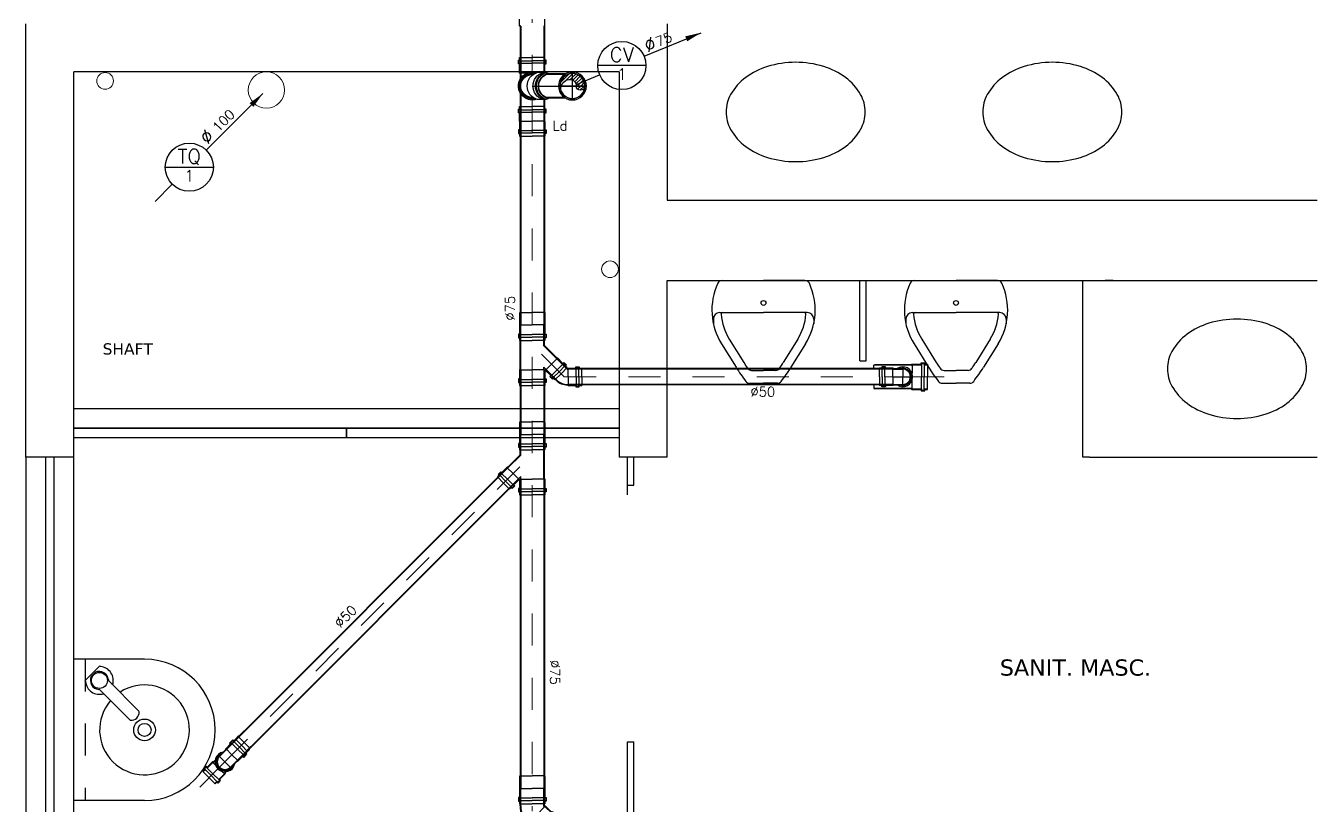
# Model space of a CAD drawing. Header units: millimetres. Extents: x -2485 to 3289, y -257 to 1952.
# Drawn here: x 64.116 to 68.141, y 35.587 to 38.015 of the extents above; entities that cross this region are included whole.
import ezdxf
from ezdxf.enums import TextEntityAlignment as Align

# ---------------------------------------------------------------- set-up
doc = ezdxf.new("R2010")
doc.units = ezdxf.units.MM
doc.header["$LTSCALE"] = 0.3
for name, pattern in [('CONTINUO', [0]), ('HID', [0.37, 0.07, -0.1, 0.03, -0.1, 0.07]), ('T-5CM', [0.1, 0.05, -0.05])]:
    doc.linetypes.add(name, pattern=pattern)
for name, color, linetype in [('PAREDE', 7, 'CONTINUO'), ('SAN', 11, 'Continuous'), ('TEX', 11, 'Continuous'), ('TEXTO', 3, 'Continuous'), ('TUB', 1, 'Continuous'), ('VISTAS', 1, 'Continuous')]:
    doc.layers.add(name, color=color, linetype=linetype)
doc.layers.add('PROJETO ESGOTO', color=1, linetype='HID', lineweight=15)
doc.layers.add('prumada', color=9, linetype='Continuous', lineweight=15)
doc.styles.add('ROMANS', font='romans.shx', dxfattribs={"height": 0.03})

# ---------------------------------------------------------------- blocks, each defined once
blk = doc.blocks.new('lv-eo')
at = {"layer": 'SAN'}
for centre, radius, start, end in [((0.3036, 0.0551), 0.1691, 119.2992, 143.5673), ((0.275, 0.1061), 0.1107, 90, 119.2992), ((0.275, 0.1061), 0.1107, 60.7008, 90), ((0.2464, 0.0551), 0.1691, 36.4327, 60.7008), ((0.3487, 0.0218), 0.2252, 143.5673, 162.999), ((0.2013, 0.0218), 0.2252, 17.001, 36.4327), ((0.4199, 0), 0.2996, 162.999, 180), ((0.1301, 0), 0.2996, 360, 17.001), ((0.4199, 0), 0.2996, 180, 197.001), ((0.1301, 0), 0.2996, 342.999, 0), ((0.3487, -0.0218), 0.2252, 197.001, 216.4327), ((0.2013, -0.0218), 0.2252, 323.5673, 342.999), ((0.3036, -0.0551), 0.1691, 216.4327, 240.7008), ((0.2464, -0.0551), 0.1691, 299.2992, 323.5673), ((0.275, -0.1061), 0.1107, 240.7008, 270), ((0.275, -0.1061), 0.1107, 270, 299.2992)]:
    blk.add_arc(centre, radius, start, end, dxfattribs=at)
blk = doc.blocks.new('mic-p')
at = {"layer": 'SAN'}
for p, q in [((0, 0.1292), (0, 0)), ((0.1, 0.1364), (0.1, 0)), ((0.12, 0.1564), (0.1346, 0.1564)), ((0.1976, 0.1309), (0.2705, 0.0856)), ((0.1826, 0.1068), (0.2555, 0.0615)), ((0.32, 0.0432), (0.32, 0)), ((0, -0.1292), (0, 0)), ((0.1, -0.1364), (0.1, 0)), ((0.28, 0.0374), (0.28, 0)), ((0.28, -0.0374), (0.28, 0)), ((0.32, -0.0432), (0.32, 0)), ((0.1826, -0.1068), (0.2555, -0.0615)), ((0.1976, -0.1309), (0.2705, -0.0856)), ((0.12, -0.1564), (0.1346, -0.1564))]:
    blk.add_line(p, q, dxfattribs=at)
blk.add_circle((0.07, 0), 0.0075, dxfattribs=at)
for centre, radius, start, end in [((0.092, -0.039), 0.2, 58.14, 114.5959), ((0.015, 0.1292), 0.015, 114.5959, 180), ((0.12, 0.1364), 0.02, 90, 180), ((0.105, 0.1272), 0.005, 85.5264, 180), ((0.092, -0.039), 0.1717, 58.14, 85.5264), ((0.0065, -0.3391), 0.5, 52.0212, 58.14), ((0.0065, -0.3391), 0.4717, 55.5311, 58.14), ((0.265, 0.0374), 0.015, 0, 55.5311), ((0.305, 0.0432), 0.015, 0, 52.0212), ((0.265, -0.0374), 0.015, 304.4689, 0), ((0.0065, 0.3391), 0.4717, 301.86, 304.4689), ((0.0065, 0.3391), 0.5, 301.86, 307.9788), ((0.305, -0.0432), 0.015, 307.9788, 0), ((0.092, 0.039), 0.1717, 274.4736, 301.86), ((0.015, -0.1292), 0.015, 180, 245.4041), ((0.092, 0.039), 0.2, 245.4041, 301.86), ((0.105, -0.1272), 0.005, 180, 274.4736), ((0.12, -0.1364), 0.02, 180, 270)]:
    blk.add_arc(centre, radius, start, end, dxfattribs=at)
blk = doc.blocks.new('jij75')
at = {"layer": 'TUB', "color": 1, "linetype": 'Continuous'}
for p, q in [((0, -0.0441), (0, 0.0441)), ((-0.0441, 0), (0.0441, 0)), ((0.125, 0), (-0.0435, 0))]:
    blk.add_line(p, q, dxfattribs=at)
at = {"layer": 'TUB', "color": 4, "linetype": 'Continuous'}
for p, q in [((0.0827, 0.0421), (0.0921, 0.0421)), ((0.0921, 0.0421), (0.1099, 0.0421)), ((0.0827, -0.0421), (0.0921, -0.0421)), ((0.0921, -0.0421), (0.1099, -0.0421))]:
    blk.add_line(p, q, dxfattribs=at)
at = {"layer": 'TUB', "color": 7}
for p, q in [((-0.0365, 0), (-0.0387, 0.0021)), ((-0.0259, 0), (-0.0371, 0.0112)), ((-0.0233, -0.0132), (-0.0365, 0)), ((-0.0153, 0), (-0.034, 0.0186)), ((-0.011, 0.0063), (-0.0297, 0.0249)), ((-0.0162, -0.0098), (-0.0259, 0)), ((-0.0072, 0.0131), (-0.0243, 0.0302)), ((-0.0014, 0.0179), (-0.0179, 0.0344)), ((-0.0123, -0.003), (-0.0153, 0)), ((0, 0.0271), (-0.0103, 0.0374)), ((0, 0.0377), (-0.001, 0.0387)), ((0.0209, 0.0168), (0, 0.0377)), ((0.0066, 0.0205), (0, 0.0271)), ((0.0371, 0.0112), (0.0112, 0.0371)), ((0.0377, 0), (0.0322, 0.0055)), ((0.0387, -0.001), (0.0377, 0))]:
    blk.add_line(p, q, dxfattribs=at)
at = {"layer": 'TUB', "color": 4}
for p, q in [((0.0215, 0.0377), (0.0782, 0.0377)), ((0.0243, 0.036), (0.0844, 0.036)), ((0.1194, 0.0377), (0.125, 0.0377)), ((0.1194, 0.0377), (0.125, 0.0377)), ((0.122, 0.036), (0.125, 0.036)), ((0.122, 0.036), (0.125, 0.036)), ((0.0215, -0.0378), (0.0782, -0.0378)), ((0.0242, -0.0361), (0.0844, -0.0361)), ((0.1194, -0.0378), (0.125, -0.0378)), ((0.1194, -0.0378), (0.125, -0.0378)), ((0.122, -0.0361), (0.125, -0.0361)), ((0.122, -0.0361), (0.125, -0.0361))]:
    blk.add_line(p, q, dxfattribs=at)
for radius in [0.0435, 0.0394, 0.0387]:
    blk.add_circle((0, 0), radius, dxfattribs=at)
at = {"layer": 'TUB', "color": 4, "linetype": 'Continuous'}
for centre, radius, start, end in [((0.0829, 0.0312), 0.0108, 72.4861, 142.9615), ((0.0801, 0.0312), 0.0108, 72.4861, 82.4998), ((0.0678, 0), 0.0444, 0, 69.5258), ((0.0707, 0), 0.0444, 0, 69.5258), ((0.0786, 0), 0.0442, 0, 72.2286), ((0.0965, 0), 0.0442, 0, 72.2286), ((0.078, 0.0238), 0.014, 70.1596, 88.8505), ((0.0647, -0.0002), 0.0403, 0.2448, 63.9932), ((0.0647, -0.0002), 0.0412, 0.2041, 64.039), ((0.0829, -0.0312), 0.0108, 217.0385, 287.5139), ((0.078, -0.0238), 0.014, 271.1495, 289.8404), ((0.0647, 0.0002), 0.0403, 296.0068, 359.7552), ((0.0647, 0.0001), 0.0412, 295.961, 359.7959), ((0.0678, 0), 0.0444, 290.4742, 0), ((0.0707, 0), 0.0444, 290.4742, 0), ((0.0786, 0), 0.0442, 287.7714, 360), ((0.0965, 0), 0.0442, 287.7714, 360), ((0.0801, -0.0312), 0.0108, 277.5002, 287.5139)]:
    blk.add_arc(centre, radius, start, end, dxfattribs=at)
at = {"layer": 'TUB', "color": 4}
for centre, radius, start, end in [((0.125, 0), 0.0434, 359.9842, 107.6508), ((-0.0253, 0), 0.0134, 180, 0), ((0.0086, 0), 0.0206, 68.9015, 180), ((0.0043, -0.0111), 0.0324, 357.8255, 68.9015), ((0.125, 0), 0.0403, 0, 102.1445), ((0.125, 0), 0.0377, 0, 90), ((0.125, 0), 0.036, 0, 90), ((0.125, 0), 0.0434, 252.3492, 0.0158), ((0.125, 0), 0.0403, 257.8555, 0), ((0.125, 0), 0.036, 270, 0), ((0.125, 0), 0.0377, 270, 0)]:
    blk.add_arc(centre, radius, start, end, dxfattribs=at)
blk = doc.blocks.new('js75x50e')
at = {"layer": 'TUB', "color": 4}
for p, q in [((0.0406, 0.0787), (0.0575, 0.0956)), ((0.0422, 0.078), (0.0598, 0.0956)), ((0.0547, 0.0985), (0.0626, 0.1064)), ((0.0575, 0.0956), (0.0547, 0.0985)), ((0.057, 0.0985), (0.0626, 0.1041)), ((0.0598, 0.0956), (0.057, 0.0985)), ((0.0626, 0.1064), (0.0654, 0.1036)), ((0.0626, 0.1041), (0.0654, 0.1013)), ((0.0654, 0.1036), (0.0707, 0.1089)), ((0.0654, 0.1013), (0.0719, 0.1077)), ((0.0019, 0.0378), (0.0406, 0.0764)), ((0.0025, 0.0361), (0.0422, 0.0758)), ((0.0406, 0.0764), (0.0406, 0.0787)), ((0.0422, 0.0758), (0.0422, 0.078)), ((0.0696, 0.0361), (0.0758, 0.0422)), ((0.0758, 0.0422), (0.078, 0.0422)), ((0.0776, 0.0395), (0.0956, 0.0575)), ((0.078, 0.0422), (0.0956, 0.0598)), ((0.0956, 0.0598), (0.0985, 0.057)), ((0.0956, 0.0575), (0.0985, 0.0547)), ((0.0985, 0.0547), (0.1064, 0.0626)), ((0.0985, 0.057), (0.1041, 0.0626)), ((0.1013, 0.0654), (0.1077, 0.0719)), ((0.1041, 0.0626), (0.1013, 0.0654)), ((0.1036, 0.0654), (0.1089, 0.0707)), ((0.1064, 0.0626), (0.1036, 0.0654)), ((0.1061, 0.0434), (0.1175, 0.0434)), ((0.1061, 0.0395), (0.1061, 0.0434)), ((0.1078, 0.0418), (0.1158, 0.0418)), ((0.1078, 0.0378), (0.1078, 0.0418)), ((0.1158, 0.0418), (0.1158, 0.0378)), ((0.1175, 0.0434), (0.1175, 0.0395)), ((0.0025, 0.0361), (-0.062, 0.0361)), ((0.0019, 0.0378), (-0.0594, 0.0378)), ((0.0763, 0.0361), (0.0696, 0.0361)), ((0.0763, 0.0361), (0.078, 0.0378)), ((0.0776, 0.0395), (0.1061, 0.0395)), ((0.078, 0.0378), (0.1078, 0.0378)), ((0.1158, 0.0378), (0.126, 0.0378)), ((0.1175, 0.0395), (0.126, 0.0395)), ((0.0763, -0.0361), (-0.062, -0.0361)), ((0.0756, -0.0378), (-0.0594, -0.0378)), ((0.0756, -0.0378), (0.0773, -0.0395)), ((0.0763, -0.0361), (0.078, -0.0378)), ((0.0773, -0.0395), (0.1061, -0.0395)), ((0.078, -0.0378), (0.1078, -0.0378)), ((0.1061, -0.0395), (0.1061, -0.0434)), ((0.1078, -0.0378), (0.1078, -0.0418)), ((0.1158, -0.0378), (0.126, -0.0378)), ((0.1158, -0.0418), (0.1158, -0.0378)), ((0.1175, -0.0395), (0.126, -0.0395)), ((0.1175, -0.0434), (0.1175, -0.0395)), ((0.1061, -0.0434), (0.1175, -0.0434)), ((0.1078, -0.0418), (0.1158, -0.0418))]:
    blk.add_line(p, q, dxfattribs=at)
at = {"layer": 'TUB', "color": 3}
for p, q in [((0.0777, 0.0777), (0.0598, 0.0956)), ((0.0834, 0.0834), (0.0654, 0.1013)), ((0.0898, 0.0898), (0.0707, 0.1089)), ((0.0834, 0.0834), (0.1013, 0.0654)), ((0.0898, 0.0898), (0.1089, 0.0707)), ((0.0601, 0.0601), (0.0422, 0.078)), ((0.0601, 0.0601), (0.078, 0.0422)), ((0.0777, 0.0777), (0.0956, 0.0598)), ((-0.062, 0.0367), (-0.0594, 0.0378)), ((-0.062, 0.0367), (-0.062, 0.0361)), ((0.078, 0.0378), (0.078, 0)), ((0.078, -0.0378), (0.078, 0)), ((0.1078, 0.0378), (0.1078, 0)), ((0.1078, -0.0378), (0.1078, 0)), ((0.1158, 0.0378), (0.1158, 0)), ((0.1158, -0.0378), (0.1158, 0)), ((0.126, 0.0395), (0.126, 0)), ((0.126, -0.0395), (0.126, 0)), ((-0.062, -0.0367), (-0.062, -0.0361)), ((-0.062, -0.0367), (-0.0594, -0.0378))]:
    blk.add_line(p, q, dxfattribs=at)
at = {"layer": 'TUB', "color": 3, "linetype": 'Continuous'}
for p in [(-0.062, 0.0361), (-0.062, -0.0361)]:
    blk.add_line(p, (-0.062, 0), dxfattribs=at)
blk = doc.blocks.new('j90e50c')
at = {"layer": 'TUB'}
for p, q in [((0.031, 0), (-0.031, 0)), ((0.031, 0), (-0.031, 0)), ((0, 0.0309), (0, 0)), ((0, -0.031), (0, 0))]:
    blk.add_line(p, q, dxfattribs=at)
at = {"layer": 'TUB', "color": 4}
for p, q in [((0.0287, 0.0254), (0, 0.0254)), ((0.0294, 0.0238), (0, 0.0238)), ((0.0287, 0.0254), (0.0303, 0.0269)), ((0.0294, 0.0238), (0.031, 0.0254)), ((0.0303, 0.0269), (0.0543, 0.0269)), ((0.031, 0.0254), (0.0559, 0.0254)), ((0.0543, 0.0309), (0.0655, 0.0309)), ((0.0543, 0.0269), (0.0543, 0.0309)), ((0.0559, 0.0293), (0.0639, 0.0293)), ((0.0559, 0.0254), (0.0559, 0.0293)), ((0.0639, 0.0293), (0.0639, 0.0254)), ((0.0639, 0.0254), (0.073, 0.0254)), ((0.0655, 0.0309), (0.0655, 0.0269)), ((0.0655, 0.0269), (0.073, 0.0269)), ((0.0294, -0.0238), (0, -0.0238)), ((0.0287, -0.0254), (0, -0.0254)), ((0.0287, -0.0254), (0.0303, -0.0269)), ((0.0294, -0.0238), (0.031, -0.0254)), ((0.0303, -0.0269), (0.0543, -0.0269)), ((0.031, -0.0254), (0.0559, -0.0254)), ((0.0543, -0.0269), (0.0543, -0.031)), ((0.0543, -0.031), (0.0655, -0.031)), ((0.0559, -0.0254), (0.0559, -0.0293)), ((0.0559, -0.0293), (0.0639, -0.0293)), ((0.0639, -0.0293), (0.0639, -0.0254)), ((0.0639, -0.0254), (0.073, -0.0254)), ((0.0655, -0.0269), (0.073, -0.0269)), ((0.0655, -0.031), (0.0655, -0.0269))]:
    blk.add_line(p, q, dxfattribs=at)
at = {"layer": 'TUB', "color": 3}
for p, q in [((0.031, 0), (0.031, 0.0254)), ((0.031, 0), (0.031, -0.0254)), ((0.0559, 0), (0.0559, 0.0254)), ((0.0559, 0), (0.0559, -0.0254)), ((0.0639, 0), (0.0639, 0.0254)), ((0.0639, 0), (0.0639, -0.0254)), ((0.073, 0), (0.073, 0.0269)), ((0.073, 0), (0.073, -0.0269))]:
    blk.add_line(p, q, dxfattribs=at)
at = {"layer": 'TUB', "color": 4}
for radius, start, end in [(0.0309, 54.9911, 180), (0.0309, 180, 305.0089), (0.027, 70.1578, 180), (0.027, 180, 289.8422), (0.0254, 90, 180), (0.0254, 180, 270), (0.0238, 90, 180), (0.0238, 180, 270)]:
    blk.add_arc((0, 0), radius, start, end, dxfattribs=at)
blk = doc.blocks.new('l75')
at = {"layer": 'TUB', "color": 4}
for p, q in [((0.0281, 0.0434), (0.0395, 0.0434)), ((0.0281, 0.0394), (0.0281, 0.0434)), ((0.0298, 0.0417), (0.0378, 0.0417)), ((0.0298, 0.0377), (0.0298, 0.0417)), ((0.0378, 0.0417), (0.0378, 0.0377)), ((0.0395, 0.0434), (0.0395, 0.0394)), ((-0.039, 0.0385), (-0.0373, 0.0394)), ((0, 0.0377), (-0.039, 0.0377)), ((-0.0373, 0.0394), (0.0281, 0.0394)), ((0, 0.0377), (0.0298, 0.0377)), ((0.0378, 0.0377), (0.048, 0.0377)), ((0.0395, 0.0394), (0.048, 0.0394)), ((0, -0.0378), (-0.039, -0.0378)), ((-0.039, -0.0386), (-0.0373, -0.0395)), ((-0.0373, -0.0395), (0.0281, -0.0395)), ((0, -0.0378), (0.0298, -0.0378)), ((0.0281, -0.0395), (0.0281, -0.0435)), ((0.0298, -0.0378), (0.0298, -0.0418)), ((0.0378, -0.0418), (0.0378, -0.0378)), ((0.0378, -0.0378), (0.048, -0.0378)), ((0.0395, -0.0435), (0.0395, -0.0395)), ((0.0395, -0.0395), (0.048, -0.0395)), ((0.0281, -0.0435), (0.0395, -0.0435)), ((0.0298, -0.0418), (0.0378, -0.0418))]:
    blk.add_line(p, q, dxfattribs=at)
at = {"layer": 'TUB', "color": 3}
for p, q in [((-0.039, 0.0385), (-0.039, 0)), ((-0.039, -0.0386), (-0.039, 0)), ((0, 0.0377), (0, 0)), ((0, -0.0378), (0, 0)), ((0.0298, 0.0377), (0.0298, 0)), ((0.0298, -0.0378), (0.0298, 0)), ((0.0378, 0.0377), (0.0378, 0)), ((0.0378, -0.0378), (0.0378, 0)), ((0.048, 0.0394), (0.048, 0)), ((0.048, -0.0395), (0.048, 0))]:
    blk.add_line(p, q, dxfattribs=at)
blk = doc.blocks.new('J45E50E')
at = {"layer": 'TUB', "color": 3, "linetype": 'Continuous'}
for p in [(-0.0225, 0.056), (-0.056, 0.0225)]:
    blk.add_line(p, (-0.0392, 0.0392), dxfattribs=at)
at = {"layer": 'TUB', "color": 3}
for p, q in [((-0.022, 0.0564), (-0.0225, 0.056)), ((-0.022, 0.0564), (-0.0196, 0.0554)), ((-0.0564, 0.022), (-0.056, 0.0225)), ((-0.0564, 0.022), (-0.0554, 0.0196)), ((0.0127, 0), (0.0127, 0.0253)), ((0.0376, 0), (0.0376, 0.0253)), ((0.0376, 0), (0.0376, -0.0253)), ((0.0456, 0), (0.0456, 0.0253)), ((0.0456, 0), (0.0456, -0.0253)), ((0.0547, 0), (0.0547, 0.0269)), ((0.0547, 0), (0.0547, -0.0269)), ((0.0127, 0), (0.0127, -0.0253))]:
    blk.add_line(p, q, dxfattribs=at)
at = {"layer": 'TUB', "color": 4}
for p, q in [((0.0105, 0.0231), (-0.0225, 0.056)), ((0.0105, 0.0254), (-0.0196, 0.0554)), ((-0.0242, -0.0094), (-0.056, 0.0225)), ((-0.0253, -0.0105), (-0.0554, 0.0196)), ((0.0105, 0.0254), (0.012, 0.0269)), ((0.0105, 0.0231), (0.0127, 0.0253)), ((0.012, 0.0269), (0.036, 0.0269)), ((0.0127, 0.0253), (0.0376, 0.0253)), ((0.036, 0.0269), (0.036, 0.0309)), ((0.036, 0.0309), (0.0472, 0.0309)), ((0.0376, 0.0253), (0.0376, 0.0293)), ((0.0376, 0.0293), (0.0456, 0.0293)), ((0.0456, 0.0293), (0.0456, 0.0253)), ((0.0456, 0.0253), (0.0547, 0.0253)), ((0.0472, 0.0309), (0.0472, 0.0269)), ((0.0472, 0.0269), (0.0547, 0.0269)), ((0.0104, -0.0253), (0.012, -0.0269)), ((0.0111, -0.0237), (0.0127, -0.0253)), ((0.012, -0.0269), (0.036, -0.0269)), ((0.0127, -0.0253), (0.0376, -0.0253)), ((0.036, -0.0269), (0.036, -0.031)), ((0.036, -0.031), (0.0472, -0.031)), ((0.0376, -0.0253), (0.0376, -0.0294)), ((0.0376, -0.0294), (0.0456, -0.0294)), ((0.0456, -0.0253), (0.0547, -0.0253)), ((0.0456, -0.0294), (0.0456, -0.0253)), ((0.0472, -0.0269), (0.0547, -0.0269)), ((0.0472, -0.031), (0.0472, -0.0269))]:
    blk.add_line(p, q, dxfattribs=at)
for radius, end in [(0.0507, 269.9291), (0.0491, 270.6959)]:
    blk.add_arc((0.0105, 0.0253), radius, 225, end, dxfattribs=at)
blk = doc.blocks.new('j45e75e')
at = {"layer": 'TUB', "color": 3, "linetype": 'Continuous'}
for p in [(-0.0754, 0.0245), (-0.0245, 0.0754)]:
    blk.add_line(p, (-0.0499, 0.0499), dxfattribs=at)
at = {"layer": 'TUB', "color": 3}
for p, q in [((-0.024, 0.0759), (-0.0245, 0.0754)), ((-0.024, 0.0759), (-0.0214, 0.0748)), ((-0.0759, 0.024), (-0.0754, 0.0245)), ((-0.0759, 0.024), (-0.0748, 0.0214)), ((0.018, 0.0378), (0.018, 0)), ((0.018, -0.0378), (0.018, 0)), ((0.0478, 0.0378), (0.0478, 0)), ((0.0478, -0.0378), (0.0478, 0)), ((0.0558, 0.0378), (0.0558, 0)), ((0.0558, -0.0378), (0.0558, 0)), ((0.066, 0.0395), (0.066, 0)), ((0.066, -0.0395), (0.066, 0))]:
    blk.add_line(p, q, dxfattribs=at)
at = {"layer": 'TUB', "color": 4}
for p, q in [((0.0156, 0.0353), (-0.0245, 0.0754)), ((0.0156, 0.0378), (-0.0214, 0.0748)), ((0.0461, 0.0434), (0.0575, 0.0434)), ((0.0461, 0.0395), (0.0461, 0.0434)), ((0.0478, 0.0417), (0.0558, 0.0417)), ((0.0478, 0.0378), (0.0478, 0.0417)), ((0.0558, 0.0417), (0.0558, 0.0378)), ((0.0575, 0.0434), (0.0575, 0.0395)), ((-0.0365, -0.0144), (-0.0754, 0.0245)), ((-0.0378, -0.0156), (-0.0748, 0.0214)), ((0.0156, 0.0378), (0.0173, 0.0395)), ((0.0156, 0.0353), (0.018, 0.0378)), ((0.0173, 0.0395), (0.0461, 0.0395)), ((0.018, 0.0378), (0.0478, 0.0378)), ((0.0558, 0.0378), (0.066, 0.0378)), ((0.0575, 0.0395), (0.066, 0.0395)), ((0.0156, -0.0378), (0.0173, -0.0395)), ((0.0163, -0.036), (0.018, -0.0378)), ((0.0173, -0.0395), (0.0461, -0.0395)), ((0.018, -0.0378), (0.0478, -0.0378)), ((0.0461, -0.0395), (0.0461, -0.0435)), ((0.0478, -0.0378), (0.0478, -0.0418)), ((0.0558, -0.0378), (0.066, -0.0378)), ((0.0558, -0.0418), (0.0558, -0.0378)), ((0.0575, -0.0395), (0.066, -0.0395)), ((0.0575, -0.0435), (0.0575, -0.0395)), ((0.0461, -0.0435), (0.0575, -0.0435)), ((0.0478, -0.0418), (0.0558, -0.0418))]:
    blk.add_line(p, q, dxfattribs=at)
for radius, end in [(0.0755, 269.9968), (0.0738, 270.5409)]:
    blk.add_arc((0.0156, 0.0378), radius, 225, end, dxfattribs=at)
blk = doc.blocks.new('n225')
at = {"layer": 'TEX', "color": 11}
blk.add_line((-0.0113, -0.0113), (-0.1875, -0.1875), dxfattribs=at)
blk.add_line((-0.0113, -0.0113), (-0.1875, -0.1875), dxfattribs=at)
at = {"layer": 'TEX', "color": 5, "linetype": 'Continuous'}
blk.add_line((-0.3155, -0.2405), (-0.1655, -0.2405), dxfattribs=at)
at = {"layer": 'TEX'}
blk.add_line((-0.2936, -0.2936), (-0.347, -0.347), dxfattribs=at)
at = {"layer": 'TEX', "color": 5, "linetype": 'Continuous'}
blk.add_circle((-0.2405, -0.2405), 0.075, dxfattribs=at)
blk.add_circle((-0.2405, -0.2405), 0.075, dxfattribs=at)
at = {"layer": 'TEX', "color": 11}
blk.add_solid([(-0.0408, -0.0526), (-0.0526, -0.0408), (-0.0113, -0.0113)], dxfattribs=at)
blk.add_solid([(-0.0408, -0.0526), (-0.0526, -0.0408), (-0.0113, -0.0113)], dxfattribs=at)
at = {"layer": 'TEX', "color": 5, "style": 'ROMANS'}
blk.add_text('%%c', height=0.04, rotation=45, dxfattribs=at).set_placement((-0.1839, -0.1722))
at = {"layer": 'TEX', "color": 5, "linetype": 'Continuous', "style": 'ROMANS'}
blk.add_attdef('N', (-0.1503, -0.1334), '', height=0.03, rotation=45, dxfattribs=at)
at = {"layer": 'TEX', "color": 9, "linetype": 'Continuous', "style": 'ROMANS'}
for tag, height, p in [('L', 0.045, (-0.2405, -0.2293)), ('N', 0.036, (-0.2405, -0.2855))]:
    blk.add_attdef(tag, text='', height=height, dxfattribs=at).set_placement(p, align=Align.CENTER)
blk = doc.blocks.new('V22')
at = {"layer": 'TEX', "color": 11}
for p, q in [((0.2234, 0.0925), (0.4009, 0.1661)), ((0.015, 0.0062), (0.0848, 0.0351))]:
    blk.add_line(p, q, dxfattribs=at)
at = {"layer": 'TEX', "color": 5, "linetype": 'Continuous'}
blk.add_line((0.2291, 0.0638), (0.0791, 0.0638), dxfattribs=at)
blk.add_circle((0.1541, 0.0638), 0.075, dxfattribs=at)
at = {"layer": 'TEX', "color": 11}
blk.add_solid([(0.3515, 0.1546), (0.3579, 0.1392), (0.4009, 0.1661)], dxfattribs=at)
at = {"layer": 'TEX', "color": 5, "style": 'ROMANS'}
blk.add_text('%%c', height=0.04, rotation=22.5, dxfattribs=at).set_placement((0.2337, 0.104))
at = {"layer": 'TEX', "color": 5, "linetype": 'Continuous', "style": 'ROMANS'}
blk.add_attdef('N', (0.267, 0.1218), '', height=0.03, rotation=22.5, dxfattribs=at)
at = {"layer": 'TEX', "color": 9, "linetype": 'Continuous', "style": 'ROMANS'}
for tag, height, p in [('L', 0.045, (0.1541, 0.0751)), ('N', 0.036, (0.1541, 0.0189))]:
    blk.add_attdef(tag, text='', height=height, dxfattribs=at).set_placement(p, align=Align.CENTER)
blk = doc.blocks.new('Ld75')
at = {"layer": 'TUB', "color": 4}
for p, q in [((-0.0266, 0.0434), (-0.038, 0.0434)), ((-0.038, 0.0434), (-0.038, 0.0394)), ((-0.0283, 0.0417), (-0.0363, 0.0417)), ((-0.0363, 0.0417), (-0.0363, 0.0377)), ((-0.0283, 0.0377), (-0.0283, 0.0417)), ((-0.0266, 0.0394), (-0.0266, 0.0434)), ((0.0266, 0.0434), (0.038, 0.0434)), ((0.0266, 0.0394), (0.0266, 0.0434)), ((0.0283, 0.0417), (0.0363, 0.0417)), ((0.0283, 0.0377), (0.0283, 0.0417)), ((0.0363, 0.0417), (0.0363, 0.0377)), ((0.038, 0.0434), (0.038, 0.0394)), ((-0.038, 0.0394), (-0.0465, 0.0394)), ((-0.0363, 0.0377), (-0.0465, 0.0377)), ((-0.0017, 0.0377), (-0.0283, 0.0377)), ((-0.001, 0.0394), (-0.0266, 0.0394)), ((0, 0.036), (-0.0017, 0.0377)), ((0, 0.0385), (-0.001, 0.0394)), ((0, 0.0385), (0.001, 0.0394)), ((0, 0.036), (0.0017, 0.0377)), ((0.001, 0.0394), (0.0266, 0.0394)), ((0.0017, 0.0377), (0.0283, 0.0377)), ((0.0363, 0.0377), (0.0465, 0.0377)), ((0.038, 0.0394), (0.0465, 0.0394)), ((-0.0363, -0.0378), (-0.0465, -0.0378)), ((-0.038, -0.0395), (-0.0465, -0.0395)), ((-0.038, -0.0435), (-0.038, -0.0395)), ((-0.0363, -0.0418), (-0.0363, -0.0378)), ((-0.0017, -0.0378), (-0.0283, -0.0378)), ((-0.0283, -0.0378), (-0.0283, -0.0418)), ((-0.001, -0.0395), (-0.0266, -0.0395)), ((-0.0266, -0.0395), (-0.0266, -0.0435)), ((0, -0.036), (-0.0017, -0.0378)), ((0, -0.0385), (-0.001, -0.0395)), ((0, -0.036), (0.0017, -0.0378)), ((0, -0.0385), (0.001, -0.0395)), ((0.001, -0.0395), (0.0266, -0.0395)), ((0.0017, -0.0378), (0.0283, -0.0378)), ((0.0266, -0.0395), (0.0266, -0.0435)), ((0.0283, -0.0378), (0.0283, -0.0418)), ((0.0363, -0.0418), (0.0363, -0.0378)), ((0.0363, -0.0378), (0.0465, -0.0378)), ((0.038, -0.0435), (0.038, -0.0395)), ((0.038, -0.0395), (0.0465, -0.0395)), ((-0.0266, -0.0435), (-0.038, -0.0435)), ((-0.0283, -0.0418), (-0.0363, -0.0418)), ((0.0266, -0.0435), (0.038, -0.0435)), ((0.0283, -0.0418), (0.0363, -0.0418))]:
    blk.add_line(p, q, dxfattribs=at)
at = {"layer": 'TUB', "color": 3}
for p, q in [((-0.0465, 0.0394), (-0.0465, 0)), ((-0.0363, 0.0377), (-0.0363, 0)), ((-0.0363, -0.0378), (-0.0363, 0)), ((-0.0283, 0.0377), (-0.0283, 0)), ((-0.0283, -0.0378), (-0.0283, 0)), ((0, 0.036), (0, 0)), ((0, -0.036), (0, 0)), ((0.0283, 0.0377), (0.0283, 0)), ((0.0283, -0.0378), (0.0283, 0)), ((0.0363, 0.0377), (0.0363, 0)), ((0.0363, -0.0378), (0.0363, 0)), ((0.0465, 0.0394), (0.0465, 0)), ((0.0465, -0.0395), (0.0465, 0)), ((-0.0465, -0.0395), (-0.0465, 0))]:
    blk.add_line(p, q, dxfattribs=at)
blk = doc.blocks.new('50')
at = {"layer": 'TEX', "color": 9, "style": 'ROMANS'}
blk.add_text('%%c50', height=0.03, dxfattribs=at).set_placement((0, 0))
blk = doc.blocks.new('75')
at = {"layer": 'TEX', "color": 9, "style": 'ROMANS'}
blk.add_text('%%c75', height=0.03, dxfattribs=at).set_placement((0, 0))

msp = doc.modelspace()

# ---------------------------------------------------------------- linework, layer by layer
at = {"layer": 'PAREDE'}
for p, q in [((64.116395, 36.671718), (64.116395, 38.021718)), ((66.115739, 38.021718), (66.115739, 37.471718)), ((64.266395, 36.671718), (64.266395, 37.871718)), ((65.965739, 37.871718), (64.266395, 37.871718)), ((65.965739, 37.871718), (65.965739, 36.671718)), ((66.115739, 37.471718), (68.141372, 37.471718)), ((66.115739, 37.221718), (68.141372, 37.221718)), ((66.115739, 36.996718), (66.115739, 37.221718)), ((66.115739, 36.671718), (66.115739, 37.221718)), ((67.50529, 37.221718), (67.48029, 37.221718)), ((65.965739, 36.821718), (64.266395, 36.821718)), ((65.965739, 36.761718), (64.266395, 36.761718)), ((64.266395, 36.761718), (65.116067, 36.761718)), ((64.266395, 36.731718), (64.266395, 36.761718)), ((65.116067, 36.761718), (65.116067, 36.731718)), ((65.116067, 36.761718), (65.965739, 36.761718)), ((65.116067, 36.731718), (65.116067, 36.761718)), ((65.965739, 36.761718), (65.965739, 36.731718)), ((65.965739, 36.731718), (64.266395, 36.731718)), ((65.116067, 36.731718), (64.266395, 36.731718)), ((65.965739, 36.731718), (65.116067, 36.731718)), ((64.116395, 36.671718), (64.116395, 33.876718)), ((64.266395, 36.671718), (64.116395, 36.671718)), ((64.178931, 33.876718), (64.178931, 36.671718)), ((64.20386, 36.671718), (64.20386, 33.876718)), ((64.266395, 33.876718), (64.266395, 36.671718)), ((66.115739, 36.671718), (65.965739, 36.671718)), ((64.116395, 36.651718), (64.116395, 36.051718)), ((64.116395, 36.651718), (64.116395, 36.051718)), ((64.266395, 35.661718), (64.266395, 36.51984))]:
    msp.add_line(p, q, dxfattribs=at)
at = {"layer": 'PROJETO ESGOTO'}
for p, q in [((65.695011, 39.124484), (65.695011, 37.871013)), ((65.695011, 37.784103), (65.695011, 35.568952)), ((65.79436, 36.921718), (65.695011, 37.021066)), ((65.79436, 36.921718), (66.849689, 36.921718)), ((64.736995, 35.722317), (65.695011, 36.680334)), ((64.65839, 35.643713), (64.71511, 35.700432))]:
    msp.add_line(p, q, dxfattribs=at)
at = {"layer": 'PROJETO ESGOTO', "linetype": 'HID'}
msp.add_line((66.880639, 36.921718), (66.979133, 36.921718), dxfattribs=at)
at = {"layer": 'prumada', "linetype": 'CONTINUO'}
for centre, radius in [((64.363633, 37.843444), 0.026), ((64.866395, 37.815118), 0.0566), ((65.937211, 37.256718), 0.026)]:
    msp.add_circle(centre, radius, dxfattribs=at)
at = {"layer": 'SAN', "linetype": 'CONTINUO'}
for p, q in [((66.715739, 36.971718), (66.715739, 37.221718)), ((66.735739, 36.971718), (66.735739, 37.221718)), ((67.411395, 36.671718), (67.411395, 37.221718)), ((66.715739, 36.971718), (66.735739, 36.971718)), ((65.991382, 36.584479), (65.991382, 36.671718)), ((66.011395, 36.584479), (66.011395, 36.671718)), ((67.431395, 36.671718), (67.411395, 36.671718)), ((67.431395, 36.671718), (68.141372, 36.671718)), ((65.991382, 36.554479), (65.991382, 36.584479)), ((65.991382, 36.554479), (65.991382, 36.584479)), ((65.991382, 36.584479), (66.011395, 36.584479)), ((64.486395, 36.041718), (64.266395, 36.041718)), ((64.486395, 36.041718), (64.266395, 36.041718)), ((64.300057, 35.974784), (64.346725, 36.021452)), ((64.300057, 35.974784), (64.346725, 36.021452)), ((64.320454, 35.987753), (64.333756, 36.001055)), ((64.320454, 35.987753), (64.333756, 36.001055)), ((64.349289, 36.018888), (64.346725, 36.021452)), ((64.349289, 36.018888), (64.346725, 36.021452)), ((64.302621, 35.97222), (64.300057, 35.974784)), ((64.302621, 35.97222), (64.300057, 35.974784)), ((64.346582, 35.946402), (64.439289, 35.853695)), ((64.346582, 35.946402), (64.439289, 35.853695)), ((64.375152, 35.974297), (64.467937, 35.881513)), ((64.375152, 35.974297), (64.467937, 35.881513)), ((65.991382, 35.784893), (66.011395, 35.784893)), ((65.991395, 33.701718), (65.991395, 35.784893)), ((66.011395, 34.921718), (66.011395, 35.784893)), ((64.486395, 35.601718), (64.266395, 35.601718)), ((64.486395, 35.601718), (64.266395, 35.601718))]:
    msp.add_line(p, q, dxfattribs=at)
at = {"layer": 'SAN', "linetype": 'T-5CM'}
for q in [(64.266395, 36.041718), (64.301395, 35.601718)]:
    msp.add_line((64.301395, 36.041718), q, dxfattribs=at)
at = {"layer": 'SAN', "linetype": 'CONTINUO'}
for centre, radius in [((64.345753, 35.975755), 0.025), ((64.345753, 35.975755), 0.025), ((64.486395, 35.821718), 0.03375), ((64.486395, 35.821718), 0.03375), ((64.486395, 35.821718), 0.02025), ((64.486395, 35.821718), 0.02025)]:
    msp.add_circle(centre, radius, dxfattribs=at)
for centre, radius, start, end in [((64.486395, 35.821718), 0.22, 270, 90), ((64.486395, 35.821718), 0.22, 270, 90), ((64.345753, 35.975755), 0.028, 154.629247, 265.294378), ((64.345753, 35.975755), 0.028, 154.629247, 265.294378), ((64.345753, 35.975755), 0.028, 3.609038, 115.370753), ((64.345753, 35.975755), 0.028, 3.609038, 115.370753), ((64.345753, 35.975755), 0.043277, 342.163163, 85.313657), ((64.345753, 35.975755), 0.043277, 342.163163, 85.313657), ((64.345753, 35.975755), 0.043277, 184.686343, 287.2205), ((64.345753, 35.975755), 0.043277, 184.686343, 287.2205), ((64.493159, 35.821718), 0.22, 140.92373, 140.930402), ((64.493159, 35.821718), 0.22, 140.92373, 140.930402), ((64.343046, 35.942867), 0.005, 45, 85.294378), ((64.343046, 35.942867), 0.005, 45, 85.294378), ((64.486395, 35.821718), 0.14, 139.382409, 122.949029), ((64.486395, 35.821718), 0.14, 139.382409, 122.949029), ((64.378688, 35.977833), 0.005, 183.609038, 225), ((64.378688, 35.977833), 0.005, 183.609038, 225), ((64.445471, 35.876071), 0.024026, 262.004166, 5.749838), ((64.445471, 35.876071), 0.024026, 262.004166, 5.749838), ((64.464401, 35.877977), 0.005, 5.749838, 45), ((64.464401, 35.877977), 0.005, 5.749838, 45), ((64.442824, 35.857231), 0.005, 225, 262.004166), ((64.442824, 35.857231), 0.005, 225, 262.004166)]:
    msp.add_arc(centre, radius, start, end, dxfattribs=at)
at = {"layer": 'TUB', "color": 4}
for p, q in [((65.655561, 38.014665), (65.655561, 38.04347)), ((65.734461, 38.014665), (65.734461, 38.04347)), ((65.657261, 38.012965), (65.655561, 38.014665)), ((65.658961, 38.01367), (65.657261, 38.01537)), ((65.657261, 38.012965), (65.657261, 37.868546)), ((65.658961, 38.01367), (65.658961, 37.868546)), ((65.731061, 38.01367), (65.732761, 38.01537)), ((65.731061, 38.01367), (65.731061, 37.869618)), ((65.732761, 38.012965), (65.734461, 38.014665)), ((65.732761, 38.012965), (65.732761, 37.869618)), ((65.655561, 37.908046), (65.655561, 37.916546)), ((65.657261, 37.906346), (65.657261, 37.916546)), ((65.732761, 37.906346), (65.732761, 37.916546)), ((65.734461, 37.908046), (65.734461, 37.916546)), ((65.651561, 37.896646), (65.651561, 37.908046)), ((65.651561, 37.908046), (65.655561, 37.908046)), ((65.655561, 37.896646), (65.651561, 37.896646)), ((65.653261, 37.898346), (65.653261, 37.906346)), ((65.653261, 37.906346), (65.657261, 37.906346)), ((65.657261, 37.898346), (65.653261, 37.898346)), ((65.655561, 37.867842), (65.655561, 37.896646)), ((65.657261, 37.868546), (65.657261, 37.898346)), ((65.736761, 37.906346), (65.732761, 37.906346)), ((65.732761, 37.869618), (65.732761, 37.898346)), ((65.732761, 37.898346), (65.736761, 37.898346)), ((65.738461, 37.908046), (65.734461, 37.908046)), ((65.734461, 37.896646), (65.738461, 37.896646)), ((65.734461, 37.869618), (65.734461, 37.896646)), ((65.736761, 37.898346), (65.736761, 37.906346)), ((65.738461, 37.896646), (65.738461, 37.908046)), ((65.657261, 37.866142), (65.655561, 37.867842)), ((65.658961, 37.866846), (65.657261, 37.868546)), ((65.657261, 37.866142), (65.657261, 37.84906)), ((65.658961, 37.866846), (65.658961, 37.851801)), ((65.657261, 37.806032), (65.657261, 37.721178)), ((65.657261, 37.806032), (65.657261, 37.720178)), ((65.658961, 37.803291), (65.658961, 37.718546)), ((65.658961, 37.803291), (65.658961, 37.717546)), ((65.731061, 37.785498), (65.731061, 37.717546)), ((65.732761, 37.785498), (65.732761, 37.720178)), ((65.657261, 37.717546), (65.657261, 37.083066)), ((65.658961, 37.717546), (65.658961, 37.083066)), ((65.731061, 37.717546), (65.731061, 37.083066)), ((65.732761, 37.717546), (65.732761, 37.083066)), ((66.813434, 36.957768), (66.759689, 36.957768)), ((66.876989, 36.957768), (66.760689, 36.957768)), ((66.816175, 36.959468), (66.76232, 36.959468)), ((66.876285, 36.959468), (66.76332, 36.959468)), ((66.876285, 36.959468), (66.877985, 36.961168)), ((66.876989, 36.957768), (66.878689, 36.959468)), ((66.877985, 36.961168), (66.906789, 36.961168)), ((66.878689, 36.959468), (66.908489, 36.959468)), ((66.906789, 36.961168), (66.906789, 36.965168)), ((66.906789, 36.965168), (66.918189, 36.965168)), ((66.908489, 36.959468), (66.908489, 36.963468)), ((66.908489, 36.963468), (66.916489, 36.963468)), ((66.916489, 36.963468), (66.916489, 36.959468)), ((66.916489, 36.959468), (66.926689, 36.959468)), ((66.918189, 36.965168), (66.918189, 36.961168)), ((66.918189, 36.961168), (66.926689, 36.961168)), ((65.657261, 36.943066), (65.657261, 36.742334)), ((65.658961, 36.943066), (65.658961, 36.742334)), ((65.731061, 36.943066), (65.731061, 36.742334)), ((65.732761, 36.943066), (65.732761, 36.742334)), ((66.818689, 36.947068), (65.80706, 36.947068)), ((66.818689, 36.945468), (65.80706, 36.945468)), ((66.818689, 36.897968), (65.80706, 36.897968)), ((66.818689, 36.896368), (65.80706, 36.896368)), ((66.876989, 36.885668), (66.759689, 36.885668)), ((66.876285, 36.883968), (66.76232, 36.883968)), ((66.876285, 36.883968), (66.877985, 36.882268)), ((66.876989, 36.885668), (66.878689, 36.883968)), ((66.877985, 36.882268), (66.906789, 36.882268)), ((66.878689, 36.883968), (66.908489, 36.883968)), ((66.906789, 36.882268), (66.906789, 36.878268)), ((66.906789, 36.878268), (66.918189, 36.878268)), ((66.908489, 36.883968), (66.908489, 36.879968)), ((66.908489, 36.879968), (66.916489, 36.879968)), ((66.916489, 36.879968), (66.916489, 36.883968)), ((66.916489, 36.883968), (66.926689, 36.883968)), ((66.918189, 36.878268), (66.918189, 36.882268)), ((66.918189, 36.882268), (66.926689, 36.882268)), ((65.616982, 36.638155), (64.74099, 35.762163)), ((65.618113, 36.637024), (64.742121, 35.761031)), ((65.651701, 36.603436), (64.775709, 35.727444)), ((65.652832, 36.602305), (64.77684, 35.726312)), ((65.657261, 36.602334), (65.657261, 35.639588)), ((65.658961, 36.602334), (65.658961, 35.639588)), ((65.731061, 36.602334), (65.731061, 35.639588)), ((65.732761, 36.602334), (65.732761, 35.639588)), ((64.815595, 35.836768), (64.780774, 35.801946)), ((64.817395, 35.836305), (64.781436, 35.800346)), ((64.753506, 35.782598), (64.750819, 35.779911)), ((64.779174, 35.800346), (64.764254, 35.785426)), ((64.777438, 35.798611), (64.764254, 35.785426)), ((64.778511, 35.801946), (64.769557, 35.792993)), ((64.780305, 35.799215), (64.77182, 35.79073)), ((64.780774, 35.801946), (64.778511, 35.801946)), ((64.781436, 35.800346), (64.779174, 35.800346)), ((64.758597, 35.77977), (64.731625, 35.752798)), ((64.753647, 35.777083), (64.748344, 35.771779)), ((64.75591, 35.777083), (64.749475, 35.770648)), ((64.750819, 35.779911), (64.753647, 35.777083)), ((64.754637, 35.781467), (64.753081, 35.779911)), ((64.753081, 35.779911), (64.754778, 35.778214)), ((64.802508, 35.744061), (64.794589, 35.736141)), ((64.805407, 35.757142), (64.813893, 35.765627)), ((64.815024, 35.764496), (64.806539, 35.756011)), ((64.806539, 35.756011), (64.813288, 35.76276)), ((64.813795, 35.761005), (64.80767, 35.754879)), ((64.817395, 35.76913), (64.815024, 35.766759)), ((64.678835, 35.707928), (64.670916, 35.700008)), ((64.678835, 35.705665), (64.673178, 35.700008)), ((64.681664, 35.705099), (64.678835, 35.707928)), ((64.681664, 35.702836), (64.678835, 35.705665)), ((64.698608, 35.722043), (64.681664, 35.705099)), ((64.699271, 35.720443), (64.681664, 35.702836)), ((64.700871, 35.722043), (64.698608, 35.722043)), ((64.701533, 35.720443), (64.699271, 35.720443)), ((64.700871, 35.722043), (64.706514, 35.727687)), ((64.706168, 35.725078), (64.701533, 35.720443)), ((64.79176, 35.741232), (64.785325, 35.734798)), ((64.79176, 35.73897), (64.786457, 35.733666)), ((64.794589, 35.736141), (64.79176, 35.73897)), ((64.794589, 35.738404), (64.792891, 35.740101)), ((64.796144, 35.73996), (64.794589, 35.738404)), ((64.673744, 35.69718), (64.668441, 35.691876)), ((64.676007, 35.69718), (64.669572, 35.690745)), ((64.670916, 35.700008), (64.673744, 35.69718)), ((64.673178, 35.700008), (64.676007, 35.69718)), ((64.711857, 35.661329), (64.705422, 35.654895)), ((64.714685, 35.658501), (64.711857, 35.661329)), ((64.722605, 35.664158), (64.714685, 35.656238)), ((64.720342, 35.664158), (64.714685, 35.658501)), ((64.735121, 35.684593), (64.717514, 35.666986)), ((64.717514, 35.666986), (64.720342, 35.664158)), ((64.736721, 35.68393), (64.719777, 35.666986)), ((64.719777, 35.666986), (64.722605, 35.664158)), ((64.735121, 35.686856), (64.739756, 35.691491)), ((64.735121, 35.686856), (64.735121, 35.684593)), ((64.736721, 35.686193), (64.742364, 35.691837)), ((64.736721, 35.686193), (64.736721, 35.68393)), ((64.711857, 35.659066), (64.706554, 35.653763)), ((64.714685, 35.656238), (64.711857, 35.659066))]:
    msp.add_line(p, q, dxfattribs=at)
at = {"layer": 'TUB', "color": 3}
for p, q in [((65.655561, 37.916546), (65.695011, 37.916546)), ((65.734461, 37.916546), (65.695011, 37.916546)), ((65.657261, 37.906346), (65.695011, 37.906346)), ((65.657261, 37.898346), (65.695011, 37.898346)), ((65.732761, 37.906346), (65.695011, 37.906346)), ((65.732761, 37.898346), (65.695011, 37.898346)), ((65.657261, 37.868546), (65.680627, 37.868546)), ((65.658351, 37.717546), (65.657261, 37.720178)), ((65.658351, 37.717546), (65.658961, 37.717546)), ((65.731672, 37.717546), (65.731061, 37.717546)), ((65.731672, 37.717546), (65.732761, 37.720178)), ((66.759689, 36.958378), (66.76232, 36.959468)), ((66.759689, 36.958378), (66.759689, 36.957768)), ((66.878689, 36.959468), (66.878689, 36.93253)), ((66.908489, 36.959468), (66.908489, 36.921718)), ((66.916489, 36.959468), (66.916489, 36.921718)), ((66.926689, 36.961168), (66.926689, 36.921718)), ((66.878689, 36.883968), (66.878689, 36.910906)), ((66.908489, 36.883968), (66.908489, 36.921718)), ((66.916489, 36.883968), (66.916489, 36.921718)), ((66.926689, 36.882268), (66.926689, 36.921718)), ((66.759689, 36.885057), (66.759689, 36.885668)), ((66.759689, 36.885057), (66.76232, 36.883968)), ((64.779898, 35.799622), (64.777438, 35.798611)), ((64.797099, 35.782421), (64.779174, 35.800346)), ((64.779898, 35.799622), (64.780305, 35.799215)), ((64.797099, 35.782421), (64.815024, 35.764496)), ((64.814299, 35.765221), (64.813288, 35.76276)), ((64.814299, 35.765221), (64.813893, 35.765627)), ((64.699589, 35.684911), (64.681664, 35.702836)), ((64.707871, 35.711843), (64.699271, 35.720443)), ((64.687497, 35.67282), (64.668441, 35.691876)), ((64.693932, 35.679254), (64.676007, 35.69718)), ((64.687497, 35.67282), (64.706554, 35.653763)), ((64.693932, 35.679254), (64.711857, 35.661329)), ((64.699589, 35.684911), (64.717514, 35.666986)), ((64.72652, 35.693193), (64.735121, 35.684593))]:
    msp.add_line(p, q, dxfattribs=at)
at = {"layer": 'TUB', "linetype": 'Continuous'}
msp.add_line((65.695011, 37.784096), (65.695011, 37.784103), dxfattribs=at)
at = {"layer": 'TUB', "color": 3, "linetype": 'Continuous'}
for p, q in [((65.658961, 37.717546), (65.695011, 37.717546)), ((65.731061, 37.717546), (65.695011, 37.717546)), ((66.759689, 36.947068), (66.759689, 36.957768)), ((66.759689, 36.896368), (66.759689, 36.885668)), ((64.797099, 35.782421), (64.780305, 35.799215)), ((64.797099, 35.782421), (64.813893, 35.765627))]:
    msp.add_line(p, q, dxfattribs=at)

# ---------------------------------------------------------------- block references
at = {"layer": 'PROJETO ESGOTO', "linetype": 'CONTINUO', "xscale": -1}
msp.add_blockref('jij75', (65.820011, 37.827568), dxfattribs=at)
for name, p, rotation in [('l75', (65.695011, 37.083066), 89.99999999958314), ('js75x50e', (65.695011, 36.680334), 89.99999999934859)]:
    msp.add_blockref(name, p, dxfattribs=dict(at, rotation=rotation))
at = {"layer": 'PROJETO ESGOTO', "linetype": 'CONTINUO'}
for name, p, rotation in [('js75x50e', (65.695011, 37.021066), 270.0000000006774), ('j90e50c', (66.849689, 36.921718), 180.0000000004169), ('j45e75e', (65.695011, 35.568952), 314.9999999999447), ('l75', (65.695011, 35.639588), 270)]:
    msp.add_blockref(name, p, dxfattribs=dict(at, rotation=rotation))
msp.add_blockref('J45E50E', (65.79436, 36.921718), dxfattribs=at)
at = {"layer": 'prumada', "linetype": 'CONTINUO'}
ref = msp.add_blockref('V22', (65.820011, 37.827568), dxfattribs=at)
ref.add_attrib('L', 'CV', dxfattribs={"layer": 'TEX', "color": 9, "linetype": 'Continuous', "height": 0.045, "style": 'ROMANS'}).set_placement((65.974098, 37.902686), align=Align.CENTER)
ref.add_attrib('N', '1', dxfattribs={"layer": 'TEX', "color": 9, "linetype": 'Continuous', "height": 0.036, "style": 'ROMANS'}).set_placement((65.974098, 37.84645), align=Align.CENTER)
ref.add_attrib('N', '75', (66.087009, 37.949332), dxfattribs={"layer": 'TEX', "color": 5, "linetype": 'Continuous', "height": 0.03, "rotation": 22.5, "style": 'ROMANS'})
ref = msp.add_blockref('n225', (64.866395, 37.815118), dxfattribs=at)
ref.add_attrib('L', 'TQ', dxfattribs={"layer": 'TEX', "color": 9, "linetype": 'Continuous', "height": 0.045, "style": 'ROMANS'}).set_placement((64.625848, 37.585863), align=Align.CENTER)
ref.add_attrib('N', '1', dxfattribs={"layer": 'TEX', "color": 9, "linetype": 'Continuous', "height": 0.036, "style": 'ROMANS'}).set_placement((64.625848, 37.529627), align=Align.CENTER)
ref.add_attrib('N', '100', (64.716066, 37.681699), dxfattribs={"layer": 'TEX', "color": 5, "linetype": 'Continuous', "height": 0.03, "rotation": 45, "style": 'ROMANS'})
at = {"layer": 'SAN', "linetype": 'CONTINUO'}
for name, p, rotation in [('lv-eo', (66.515739, 37.471718), 90), ('lv-eo', (67.315739, 37.471718), 90), ('mic-p', (66.415739, 37.221718), 270), ('mic-p', (67.015739, 37.221718), 270), ('lv-eo', (67.891395, 37.221718), 270.0000000001303)]:
    msp.add_blockref(name, p, dxfattribs=dict(at, rotation=rotation))
at = {"layer": 'TEXTO'}
for name, p, rotation in [('75', (65.640492, 37.096715), 90), ('50', (65.095529, 36.137848), 44.0232572159481), ('75', (65.750362, 36.039774), 270)]:
    msp.add_blockref(name, p, dxfattribs=dict(at, rotation=rotation))
msp.add_blockref('50', (66.374916, 36.860063), dxfattribs=at)
at = {"layer": 'VISTAS'}
for name, p, rotation in [('Ld75', (65.695011, 37.717546), 270.0000000013027), ('l75', (65.695011, 36.742334), 270), ('j90e50c', (64.736995, 35.722317), 44.99999999998156)]:
    msp.add_blockref(name, p, dxfattribs=dict(at, rotation=rotation))

# ---------------------------------------------------------------- texts
at = {"layer": 'TEX', "color": 9, "style": 'ROMANS'}
msp.add_text('Ld', height=0.03, dxfattribs=at).set_placement((65.758421, 37.689094))
at = {"layer": 'TEXTO', "attachment_point": 5, "style": 'ROMANS'}
for s, insert, char_height, width in [('{\\fVerdana|b0|i0|c0|p34;SHAFT}', (64.434013, 37.008251), 0.035, 2.20088341), ('{\\fVerdana|b0|i0|c0|p34;\\H1.684x;SANIT. MASC.}', (67.388069, 36.015513), 0.03, 0.70428269)]:
    msp.add_mtext(s, dxfattribs=dict(at, insert=insert, char_height=char_height, width=width))

doc.saveas('drawing.dxf')
